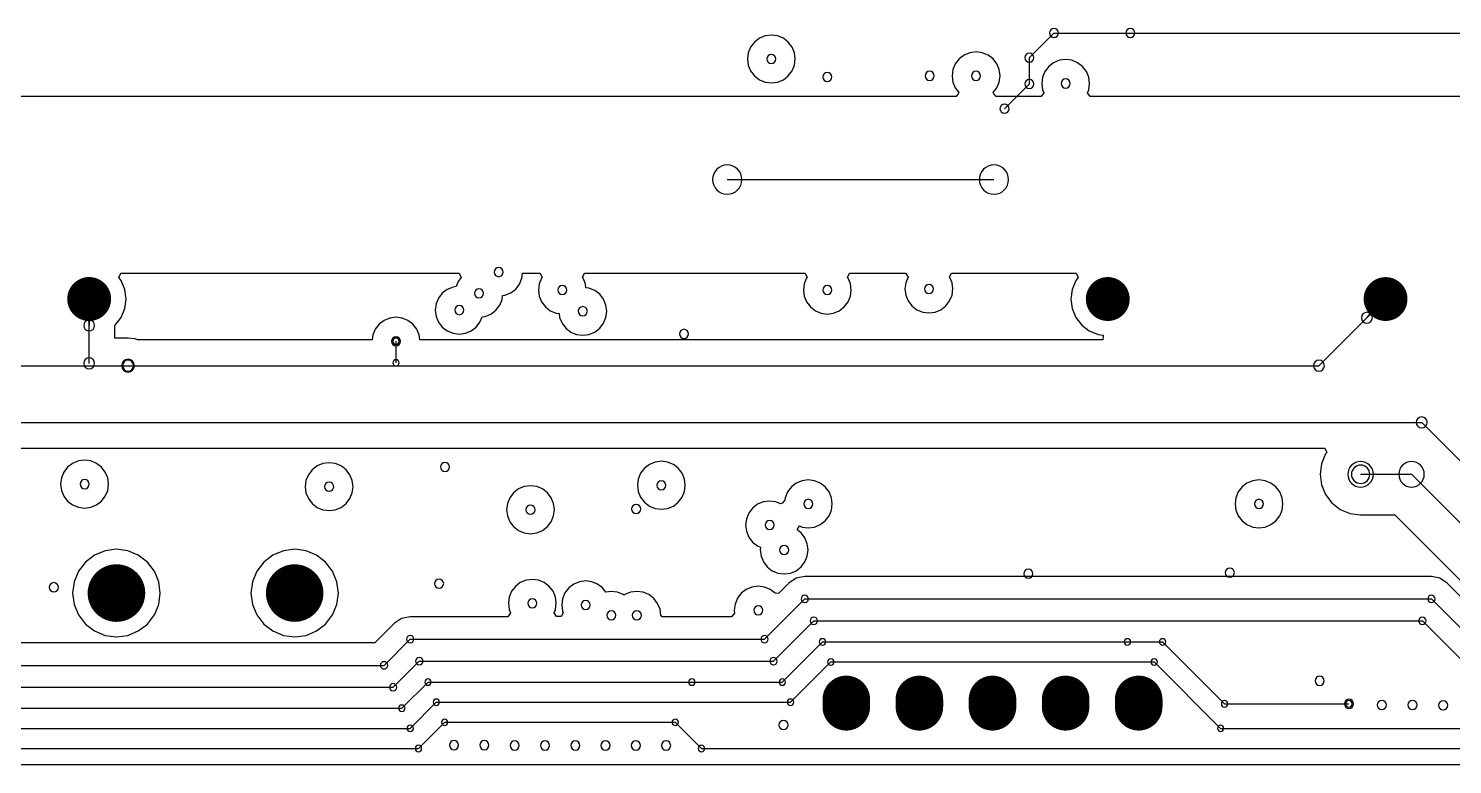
# Model space of a CAD drawing. Header units: inches. Extents: x 32166 to 34772, y 2386 to 4229.
# Drawn here: x 33633.1 to 33801.4, y 3322.5 to 3409.5 of the extents above; entities that cross this region are included whole.
import ezdxf

# ---------------------------------------------------------------- set-up
doc = ezdxf.new("R2010")
doc.units = ezdxf.units.IN
doc.header["$LTSCALE"] = 0.64311
doc.header["$MEASUREMENT"] = 0
for name, color, linetype in [('KEEPOUTLAYER', 6, 'CONTINUOUS'), ('MIDLAYER2', 76, 'CONTINUOUS'), ('MULTILAYER', 9, 'CONTINUOUS')]:
    doc.layers.add(name, color=color, linetype=linetype)

msp = doc.modelspace()

# ---------------------------------------------------------------- linework, layer by layer
at = {"layer": 'KEEPOUTLAYER'}
for p, q in [((33715.7, 3391.61), (33747.23, 3391.61)), ((32893.17, 3322.49), (34340.37, 3322.49))]:
    msp.add_line(p, q, dxfattribs=at)
for centre, start, end in [((33715.7, 3391.61), 0, 180), ((33747.23, 3391.61), 0, 180), ((33715.7, 3391.61), 180, 0), ((33747.23, 3391.61), 180, 0)]:
    msp.add_arc(centre, 1.73, start, end, dxfattribs=at)
at = {"layer": 'MIDLAYER2'}
for p, q in [((33719.5, 3408.32), (33718.92, 3407.87)), ((33720.19, 3408.6), (33719.5, 3408.32)), ((33720.92, 3408.7), (33720.19, 3408.6)), ((33721.65, 3408.6), (33720.92, 3408.7)), ((33722.34, 3408.32), (33721.65, 3408.6)), ((33722.92, 3407.87), (33722.34, 3408.32)), ((33751.41, 3406.03), (33754.32, 3408.93)), ((33754.32, 3408.93), (33763.34, 3408.93)), ((33763.34, 3408.93), (33813.34, 3408.93)), ((33718.18, 3406.6), (33718.09, 3405.87)), ((33718.47, 3407.28), (33718.18, 3406.6)), ((33718.92, 3407.87), (33718.47, 3407.28)), ((33723.37, 3407.28), (33722.92, 3407.87)), ((33723.66, 3406.6), (33723.37, 3407.28)), ((33723.75, 3405.87), (33723.66, 3406.6)), ((33744.38, 3406.61), (33743.7, 3406.33)), ((33745.11, 3406.71), (33744.38, 3406.61)), ((33745.85, 3406.61), (33745.11, 3406.71)), ((33746.53, 3406.33), (33745.85, 3406.61)), ((33718.09, 3405.87), (33718.18, 3405.13)), ((33718.18, 3405.13), (33718.47, 3404.45)), ((33723.37, 3404.45), (33723.66, 3405.13)), ((33723.66, 3405.13), (33723.75, 3405.87)), ((33742.66, 3405.29), (33742.38, 3404.61)), ((33743.11, 3405.88), (33742.66, 3405.29)), ((33743.7, 3406.33), (33743.11, 3405.88)), ((33747.12, 3405.88), (33746.53, 3406.33)), ((33747.57, 3405.29), (33747.12, 3405.88)), ((33747.85, 3404.61), (33747.57, 3405.29)), ((33751.41, 3402.92), (33751.41, 3406.03)), ((33753.7, 3404.97), (33753.25, 3404.39)), ((33754.28, 3405.42), (33753.7, 3404.97)), ((33754.97, 3405.71), (33754.28, 3405.42)), ((33755.7, 3405.8), (33754.97, 3405.71)), ((33756.43, 3405.71), (33755.7, 3405.8)), ((33757.11, 3405.42), (33756.43, 3405.71)), ((33757.7, 3404.97), (33757.11, 3405.42)), ((33758.15, 3404.39), (33757.7, 3404.97)), ((33718.47, 3404.45), (33718.92, 3403.86)), ((33718.92, 3403.86), (33719.5, 3403.41)), ((33719.5, 3403.41), (33720.19, 3403.13)), ((33721.65, 3403.13), (33722.34, 3403.41)), ((33722.34, 3403.41), (33722.92, 3403.86)), ((33722.92, 3403.86), (33723.37, 3404.45)), ((33742.38, 3404.61), (33742.28, 3403.88)), ((33742.28, 3403.88), (33742.38, 3403.14)), ((33747.95, 3403.88), (33747.85, 3404.61)), ((33747.85, 3403.14), (33747.95, 3403.88)), ((33752.96, 3403.7), (33752.87, 3402.97)), ((33753.25, 3404.39), (33752.96, 3403.7)), ((33758.43, 3403.7), (33758.15, 3404.39)), ((33758.53, 3402.97), (33758.43, 3403.7)), ((33720.19, 3403.13), (33720.92, 3403.03)), ((33720.92, 3403.03), (33721.65, 3403.13)), ((33742.38, 3403.14), (33742.66, 3402.46)), ((33742.66, 3402.46), (33743.09, 3401.91)), ((33743, 3401.73), (33742.76, 3401.42)), ((33743.09, 3401.91), (33743, 3401.73)), ((33747.14, 3401.91), (33747.57, 3402.46)), ((33747.23, 3401.73), (33747.14, 3401.91)), ((33747.47, 3401.42), (33747.23, 3401.73)), ((33747.57, 3402.46), (33747.85, 3403.14)), ((33748.48, 3399.99), (33751.41, 3402.92)), ((33753.11, 3401.87), (33752.81, 3401.42)), ((33752.87, 3402.97), (33752.96, 3402.24)), ((33752.96, 3402.24), (33753.11, 3401.87)), ((33758.28, 3401.87), (33758.43, 3402.24)), ((33758.59, 3401.42), (33758.28, 3401.87)), ((33758.43, 3402.24), (33758.53, 3402.97)), ((33742.76, 3401.42), (33603.27, 3401.42)), ((33752.81, 3401.42), (33747.47, 3401.42)), ((33804.77, 3401.42), (33758.59, 3401.42)), ((33643.78, 3380.06), (33644.02, 3380.55)), ((33644.06, 3379.68), (33643.78, 3380.06)), ((33644.02, 3380.55), (33684.02, 3380.55)), ((33644.5, 3378.63), (33644.06, 3379.68)), ((33683.91, 3379.59), (33683.65, 3378.97)), ((33684.27, 3380.06), (33683.91, 3379.59)), ((33684.02, 3380.55), (33684.27, 3380.06)), ((33691.15, 3379.26), (33691.43, 3379.95)), ((33691.43, 3379.95), (33691.51, 3380.55)), ((33691.51, 3380.55), (33693.58, 3380.55)), ((33693.76, 3379.98), (33693.48, 3379.3)), ((33693.58, 3380.55), (33693.82, 3380.06)), ((33693.82, 3380.06), (33693.76, 3379.98)), ((33698.6, 3380.06), (33698.85, 3380.55)), ((33698.66, 3379.98), (33698.6, 3380.06)), ((33698.95, 3379.3), (33698.66, 3379.98)), ((33698.85, 3380.55), (33724.9, 3380.55)), ((33725.08, 3379.98), (33724.8, 3379.3)), ((33724.9, 3380.55), (33725.14, 3380.06)), ((33725.14, 3380.06), (33725.08, 3379.98)), ((33729.93, 3380.06), (33730.17, 3380.55)), ((33729.99, 3379.98), (33729.93, 3380.06)), ((33730.27, 3379.3), (33729.99, 3379.98)), ((33730.17, 3380.55), (33736.78, 3380.55)), ((33736.78, 3380.55), (33737.08, 3380.09)), ((33737.08, 3380.09), (33736.81, 3379.43)), ((33741.99, 3380.11), (33742.21, 3380.55)), ((33742.28, 3379.43), (33741.99, 3380.11)), ((33742.21, 3380.55), (33756.95, 3380.55)), ((33756.91, 3379.68), (33756.47, 3378.63)), ((33757.2, 3380.06), (33756.91, 3379.68)), ((33756.95, 3380.55), (33757.2, 3380.06)), ((33644.65, 3377.5), (33644.5, 3378.63)), ((33682.03, 3378.19), (33681.58, 3377.6)), ((33682.61, 3378.64), (33682.03, 3378.19)), ((33683.3, 3378.92), (33682.61, 3378.64)), ((33683.65, 3378.97), (33683.3, 3378.92)), ((33689.1, 3377.44), (33689.16, 3377.91)), ((33689.16, 3377.91), (33689.43, 3377.94)), ((33689.43, 3377.94), (33690.11, 3378.23)), ((33690.11, 3378.23), (33690.7, 3378.68)), ((33690.7, 3378.68), (33691.15, 3379.26)), ((33693.48, 3379.3), (33693.38, 3378.56)), ((33693.38, 3378.56), (33693.48, 3377.83)), ((33699.01, 3378.84), (33698.95, 3379.3)), ((33699.36, 3378.79), (33699.01, 3378.84)), ((33700.05, 3378.51), (33699.36, 3378.79)), ((33700.63, 3378.06), (33700.05, 3378.51)), ((33701.08, 3377.47), (33700.63, 3378.06)), ((33724.8, 3379.3), (33724.7, 3378.56)), ((33724.7, 3378.56), (33724.8, 3377.83)), ((33730.36, 3378.56), (33730.27, 3379.3)), ((33730.27, 3377.83), (33730.36, 3378.56)), ((33736.81, 3379.43), (33736.71, 3378.69)), ((33736.71, 3378.69), (33736.81, 3377.96)), ((33736.81, 3377.96), (33737.09, 3377.28)), ((33741.99, 3377.28), (33742.28, 3377.96)), ((33742.37, 3378.69), (33742.28, 3379.43)), ((33742.28, 3377.96), (33742.37, 3378.69)), ((33756.47, 3378.63), (33756.32, 3377.5)), ((33640.29, 3369.9), (33640.29, 3377.5)), ((33644.06, 3375.32), (33644.5, 3376.38)), ((33644.5, 3376.38), (33644.65, 3377.5)), ((33681.29, 3376.92), (33681.2, 3376.19)), ((33681.58, 3377.6), (33681.29, 3376.92)), ((33688.36, 3376.17), (33688.81, 3376.76)), ((33688.81, 3376.76), (33689.1, 3377.44)), ((33693.48, 3377.83), (33693.76, 3377.15)), ((33693.76, 3377.15), (33694.21, 3376.56)), ((33694.21, 3376.56), (33694.79, 3376.11)), ((33701.37, 3376.79), (33701.08, 3377.47)), ((33701.46, 3376.06), (33701.37, 3376.79)), ((33724.8, 3377.83), (33725.08, 3377.15)), ((33725.08, 3377.15), (33725.53, 3376.56)), ((33725.53, 3376.56), (33726.12, 3376.11)), ((33728.95, 3376.11), (33729.54, 3376.56)), ((33729.54, 3376.56), (33729.99, 3377.15)), ((33729.99, 3377.15), (33730.27, 3377.83)), ((33737.09, 3377.28), (33737.54, 3376.69)), ((33737.54, 3376.69), (33738.13, 3376.24)), ((33738.13, 3376.24), (33738.81, 3375.96)), ((33740.27, 3375.96), (33740.96, 3376.24)), ((33740.96, 3376.24), (33741.54, 3376.69)), ((33741.54, 3376.69), (33741.99, 3377.28)), ((33756.32, 3377.5), (33756.47, 3376.38)), ((33756.47, 3376.38), (33756.91, 3375.32)), ((33785.63, 3369.62), (33793.51, 3377.5)), ((33643.37, 3374.42), (33644.06, 3375.32)), ((33675.14, 3374.97), (33674.55, 3374.52)), ((33675.82, 3375.25), (33675.14, 3374.97)), ((33676.56, 3375.35), (33675.82, 3375.25)), ((33677.29, 3375.25), (33676.56, 3375.35)), ((33677.97, 3374.97), (33677.29, 3375.25)), ((33678.56, 3374.52), (33677.97, 3374.97)), ((33681.2, 3376.19), (33681.29, 3375.45)), ((33681.29, 3375.45), (33681.58, 3374.77)), ((33681.58, 3374.77), (33682.03, 3374.18)), ((33686.03, 3374.18), (33686.48, 3374.77)), ((33686.48, 3374.77), (33686.74, 3375.39)), ((33686.74, 3375.39), (33687.09, 3375.44)), ((33687.09, 3375.44), (33687.78, 3375.72)), ((33687.78, 3375.72), (33688.36, 3376.17)), ((33694.79, 3376.11), (33695.48, 3375.83)), ((33695.48, 3375.83), (33695.83, 3375.78)), ((33695.83, 3375.78), (33695.89, 3375.32)), ((33695.89, 3375.32), (33696.18, 3374.64)), ((33696.18, 3374.64), (33696.63, 3374.05)), ((33700.63, 3374.05), (33701.08, 3374.64)), ((33701.08, 3374.64), (33701.37, 3375.32)), ((33701.37, 3375.32), (33701.46, 3376.06)), ((33726.12, 3376.11), (33726.8, 3375.83)), ((33726.8, 3375.83), (33727.53, 3375.73)), ((33727.53, 3375.73), (33728.27, 3375.83)), ((33728.27, 3375.83), (33728.95, 3376.11)), ((33738.81, 3375.96), (33739.54, 3375.86)), ((33739.54, 3375.86), (33740.27, 3375.96)), ((33756.91, 3375.32), (33757.6, 3374.42)), ((33643.34, 3372.89), (33643.34, 3374.37)), ((33643.34, 3374.37), (33643.37, 3374.37)), ((33644.89, 3372.89), (33643.34, 3372.89)), ((33643.38, 3374.41), (33643.37, 3374.42)), ((33643.37, 3374.37), (33643.38, 3374.4)), ((33643.37, 3374.37), (33643.37, 3374.37)), ((33643.37, 3374.37), (33643.37, 3374.37)), ((33643.38, 3374.4), (33643.38, 3374.41)), ((33643.38, 3374.41), (33643.38, 3374.41)), ((33643.38, 3374.41), (33643.38, 3374.41)), ((33643.38, 3374.41), (33643.38, 3374.41)), ((33645.74, 3372.78), (33644.89, 3372.89)), ((33673.82, 3373.25), (33673.74, 3372.67)), ((33674.1, 3373.93), (33673.82, 3373.25)), ((33674.55, 3374.52), (33674.1, 3373.93)), ((33679.01, 3373.93), (33678.56, 3374.52)), ((33679.29, 3373.25), (33679.01, 3373.93)), ((33679.37, 3372.67), (33679.29, 3373.25)), ((33682.03, 3374.18), (33682.61, 3373.73)), ((33682.61, 3373.73), (33683.3, 3373.45)), ((33683.3, 3373.45), (33684.03, 3373.35)), ((33684.03, 3373.35), (33684.76, 3373.45)), ((33684.76, 3373.45), (33685.44, 3373.73)), ((33685.44, 3373.73), (33686.03, 3374.18)), ((33696.63, 3374.05), (33697.21, 3373.6)), ((33697.21, 3373.6), (33697.9, 3373.32)), ((33697.9, 3373.32), (33698.63, 3373.22)), ((33698.63, 3373.22), (33699.36, 3373.32)), ((33699.36, 3373.32), (33700.05, 3373.6)), ((33700.05, 3373.6), (33700.63, 3374.05)), ((33757.6, 3374.42), (33758.5, 3373.73)), ((33758.5, 3373.73), (33759.55, 3373.29)), ((33759.55, 3373.29), (33760.13, 3373.22)), ((33760.13, 3373.22), (33760.1, 3372.67)), ((33645.99, 3372.67), (33645.74, 3372.78)), ((33673.74, 3372.67), (33645.99, 3372.67)), ((33676.56, 3369.97), (33676.56, 3372.51)), ((33760.1, 3372.67), (33679.37, 3372.67)), ((33468.42, 3369.62), (33644.89, 3369.62)), ((33644.89, 3369.62), (33785.63, 3369.62)), ((33468.03, 3362.92), (33797.78, 3362.92)), ((33797.78, 3362.92), (33812.81, 3347.89)), ((33469.29, 3359.87), (33786.32, 3359.87)), ((33786.32, 3359.87), (33786.56, 3359.38)), ((33638.33, 3358.08), (33637.75, 3357.63)), ((33639.02, 3358.36), (33638.33, 3358.08)), ((33639.75, 3358.46), (33639.02, 3358.36)), ((33640.48, 3358.36), (33639.75, 3358.46)), ((33641.17, 3358.08), (33640.48, 3358.36)), ((33641.75, 3357.63), (33641.17, 3358.08)), ((33667.23, 3357.77), (33666.65, 3357.32)), ((33667.92, 3358.06), (33667.23, 3357.77)), ((33668.65, 3358.15), (33667.92, 3358.06)), ((33669.38, 3358.06), (33668.65, 3358.15)), ((33670.07, 3357.77), (33669.38, 3358.06)), ((33670.65, 3357.32), (33670.07, 3357.77)), ((33706.5, 3357.95), (33705.92, 3357.5)), ((33707.19, 3358.23), (33706.5, 3357.95)), ((33707.92, 3358.33), (33707.19, 3358.23)), ((33708.65, 3358.23), (33707.92, 3358.33)), ((33709.34, 3357.95), (33708.65, 3358.23)), ((33709.92, 3357.5), (33709.34, 3357.95)), ((33785.93, 3358.03), (33785.77, 3356.79)), ((33786.41, 3359.19), (33785.93, 3358.03)), ((33786.56, 3359.38), (33786.41, 3359.19)), ((33637.01, 3356.36), (33636.92, 3355.62)), ((33637.3, 3357.04), (33637.01, 3356.36)), ((33637.75, 3357.63), (33637.3, 3357.04)), ((33642.2, 3357.04), (33641.75, 3357.63)), ((33642.49, 3356.36), (33642.2, 3357.04)), ((33642.58, 3355.62), (33642.49, 3356.36)), ((33665.91, 3356.05), (33665.82, 3355.32)), ((33666.2, 3356.74), (33665.91, 3356.05)), ((33666.65, 3357.32), (33666.2, 3356.74)), ((33671.1, 3356.74), (33670.65, 3357.32)), ((33671.39, 3356.05), (33671.1, 3356.74)), ((33671.48, 3355.32), (33671.39, 3356.05)), ((33705.18, 3356.23), (33705.09, 3355.49)), ((33705.47, 3356.91), (33705.18, 3356.23)), ((33705.92, 3357.5), (33705.47, 3356.91)), ((33710.37, 3356.91), (33709.92, 3357.5)), ((33710.65, 3356.23), (33710.37, 3356.91)), ((33710.75, 3355.49), (33710.65, 3356.23)), ((33724.55, 3356.03), (33723.87, 3355.74)), ((33725.28, 3356.12), (33724.55, 3356.03)), ((33726.02, 3356.03), (33725.28, 3356.12)), ((33726.7, 3355.74), (33726.02, 3356.03)), ((33777.82, 3356.03), (33777.13, 3355.74)), ((33778.55, 3356.12), (33777.82, 3356.03)), ((33779.28, 3356.03), (33778.55, 3356.12)), ((33779.97, 3355.74), (33779.28, 3356.03)), ((33785.77, 3356.79), (33785.93, 3355.55)), ((33790.56, 3356.79), (33796.58, 3356.79)), ((33796.58, 3356.79), (33810.66, 3342.71)), ((33636.92, 3355.62), (33637.01, 3354.89)), ((33637.01, 3354.89), (33637.3, 3354.21)), ((33642.2, 3354.21), (33642.49, 3354.89)), ((33642.49, 3354.89), (33642.58, 3355.62)), ((33665.82, 3355.32), (33665.91, 3354.59)), ((33665.91, 3354.59), (33666.2, 3353.91)), ((33671.1, 3353.91), (33671.39, 3354.59)), ((33671.39, 3354.59), (33671.48, 3355.32)), ((33690.45, 3354.6), (33690, 3354.02)), ((33691.04, 3355.05), (33690.45, 3354.6)), ((33691.72, 3355.34), (33691.04, 3355.05)), ((33692.45, 3355.43), (33691.72, 3355.34)), ((33693.19, 3355.34), (33692.45, 3355.43)), ((33693.87, 3355.05), (33693.19, 3355.34)), ((33694.46, 3354.6), (33693.87, 3355.05)), ((33694.91, 3354.02), (33694.46, 3354.6)), ((33705.09, 3355.49), (33705.18, 3354.76)), ((33705.18, 3354.76), (33705.47, 3354.08)), ((33710.37, 3354.08), (33710.65, 3354.76)), ((33710.65, 3354.76), (33710.75, 3355.49)), ((33722.83, 3354.71), (33722.55, 3354.02)), ((33723.28, 3355.29), (33722.83, 3354.71)), ((33723.87, 3355.74), (33723.28, 3355.29)), ((33727.29, 3355.29), (33726.7, 3355.74)), ((33727.74, 3354.71), (33727.29, 3355.29)), ((33728.02, 3354.02), (33727.74, 3354.71)), ((33776.1, 3354.71), (33775.81, 3354.02)), ((33776.55, 3355.29), (33776.1, 3354.71)), ((33777.13, 3355.74), (33776.55, 3355.29)), ((33780.55, 3355.29), (33779.97, 3355.74)), ((33781, 3354.71), (33780.55, 3355.29)), ((33781.29, 3354.02), (33781, 3354.71)), ((33785.93, 3355.55), (33786.41, 3354.39)), ((33786.41, 3354.39), (33787.17, 3353.4)), ((33637.3, 3354.21), (33637.75, 3353.62)), ((33637.75, 3353.62), (33638.33, 3353.17)), ((33638.33, 3353.17), (33639.02, 3352.89)), ((33639.02, 3352.89), (33639.75, 3352.79)), ((33639.75, 3352.79), (33640.48, 3352.89)), ((33640.48, 3352.89), (33641.17, 3353.17)), ((33641.17, 3353.17), (33641.75, 3353.62)), ((33641.75, 3353.62), (33642.2, 3354.21)), ((33666.2, 3353.91), (33666.65, 3353.32)), ((33666.65, 3353.32), (33667.23, 3352.87)), ((33667.23, 3352.87), (33667.92, 3352.59)), ((33669.38, 3352.59), (33670.07, 3352.87)), ((33670.07, 3352.87), (33670.65, 3353.32)), ((33670.65, 3353.32), (33671.1, 3353.91)), ((33689.72, 3353.33), (33689.62, 3352.6)), ((33690, 3354.02), (33689.72, 3353.33)), ((33695.19, 3353.33), (33694.91, 3354.02)), ((33695.28, 3352.6), (33695.19, 3353.33)), ((33705.47, 3354.08), (33705.92, 3353.49)), ((33705.92, 3353.49), (33706.5, 3353.04)), ((33706.5, 3353.04), (33707.19, 3352.76)), ((33707.19, 3352.76), (33707.92, 3352.66)), ((33707.92, 3352.66), (33708.65, 3352.76)), ((33708.65, 3352.76), (33709.34, 3353.04)), ((33709.34, 3353.04), (33709.92, 3353.49)), ((33709.92, 3353.49), (33710.37, 3354.08)), ((33718.7, 3352.79), (33718.25, 3352.2)), ((33719.29, 3353.24), (33718.7, 3352.79)), ((33719.97, 3353.52), (33719.29, 3353.24)), ((33720.71, 3353.62), (33719.97, 3353.52)), ((33721.44, 3353.52), (33720.71, 3353.62)), ((33722.01, 3353.28), (33721.44, 3353.52)), ((33722.27, 3353.43), (33722.01, 3353.28)), ((33722.51, 3353.75), (33722.27, 3353.43)), ((33722.55, 3354.02), (33722.51, 3353.75)), ((33728.12, 3353.29), (33728.02, 3354.02)), ((33728.02, 3352.56), (33728.12, 3353.29)), ((33775.81, 3354.02), (33775.72, 3353.29)), ((33775.72, 3353.29), (33775.81, 3352.56)), ((33781.38, 3353.29), (33781.29, 3354.02)), ((33781.29, 3352.56), (33781.38, 3353.29)), ((33787.17, 3353.4), (33788.16, 3352.64)), ((33667.92, 3352.59), (33668.65, 3352.49)), ((33668.65, 3352.49), (33669.38, 3352.59)), ((33689.62, 3352.6), (33689.72, 3351.87)), ((33689.72, 3351.87), (33690, 3351.18)), ((33690, 3351.18), (33690.45, 3350.6)), ((33694.46, 3350.6), (33694.91, 3351.18)), ((33694.91, 3351.18), (33695.19, 3351.87)), ((33695.19, 3351.87), (33695.28, 3352.6)), ((33717.97, 3351.52), (33717.87, 3350.79)), ((33718.25, 3352.2), (33717.97, 3351.52)), ((33726.7, 3350.84), (33727.29, 3351.29)), ((33727.29, 3351.29), (33727.74, 3351.87)), ((33727.74, 3351.87), (33728.02, 3352.56)), ((33775.81, 3352.56), (33776.1, 3351.87)), ((33776.1, 3351.87), (33776.55, 3351.29)), ((33776.55, 3351.29), (33777.13, 3350.84)), ((33779.97, 3350.84), (33780.55, 3351.29)), ((33780.55, 3351.29), (33781, 3351.87)), ((33781, 3351.87), (33781.29, 3352.56)), ((33788.16, 3352.64), (33789.32, 3352.16)), ((33789.32, 3352.16), (33790.56, 3352)), ((33790.56, 3352), (33794.59, 3352)), ((33794.59, 3352), (33807.27, 3339.32)), ((33690.45, 3350.6), (33691.04, 3350.15)), ((33691.04, 3350.15), (33691.72, 3349.86)), ((33691.72, 3349.86), (33692.45, 3349.77)), ((33692.45, 3349.77), (33693.19, 3349.86)), ((33693.19, 3349.86), (33693.87, 3350.15)), ((33693.87, 3350.15), (33694.46, 3350.6)), ((33717.87, 3350.79), (33717.97, 3350.05)), ((33717.97, 3350.05), (33718.25, 3349.37)), ((33718.25, 3349.37), (33718.7, 3348.78)), ((33723.97, 3350.21), (33724.25, 3350.68)), ((33724.44, 3349.85), (33723.97, 3350.21)), ((33724.25, 3350.68), (33724.55, 3350.55)), ((33724.89, 3349.26), (33724.44, 3349.85)), ((33724.55, 3350.55), (33725.28, 3350.46)), ((33725.28, 3350.46), (33726.02, 3350.55)), ((33726.02, 3350.55), (33726.7, 3350.84)), ((33777.13, 3350.84), (33777.82, 3350.55)), ((33777.82, 3350.55), (33778.55, 3350.46)), ((33778.55, 3350.46), (33779.28, 3350.55)), ((33779.28, 3350.55), (33779.97, 3350.84)), ((33642.18, 3347.75), (33640.93, 3347.23)), ((33643.51, 3347.92), (33642.18, 3347.75)), ((33644.85, 3347.75), (33643.51, 3347.92)), ((33646.1, 3347.23), (33644.85, 3347.75)), ((33663.24, 3347.75), (33662, 3347.23)), ((33664.58, 3347.92), (33663.24, 3347.75)), ((33665.92, 3347.75), (33664.58, 3347.92)), ((33667.17, 3347.23), (33665.92, 3347.75)), ((33718.7, 3348.78), (33719.29, 3348.33)), ((33719.29, 3348.33), (33719.65, 3348.19)), ((33719.65, 3348.19), (33719.6, 3347.85)), ((33719.6, 3347.85), (33719.7, 3347.11)), ((33725.17, 3348.58), (33724.89, 3349.26)), ((33725.27, 3347.85), (33725.17, 3348.58)), ((33725.17, 3347.11), (33725.27, 3347.85)), ((33639.86, 3346.41), (33639.03, 3345.34)), ((33640.93, 3347.23), (33639.86, 3346.41)), ((33647.17, 3346.41), (33646.1, 3347.23)), ((33648, 3345.34), (33647.17, 3346.41)), ((33660.92, 3346.41), (33660.1, 3345.34)), ((33662, 3347.23), (33660.92, 3346.41)), ((33668.24, 3346.41), (33667.17, 3347.23)), ((33669.06, 3345.34), (33668.24, 3346.41)), ((33719.7, 3347.11), (33719.98, 3346.43)), ((33719.98, 3346.43), (33720.43, 3345.84)), ((33724.44, 3345.84), (33724.89, 3346.43)), ((33724.89, 3346.43), (33725.17, 3347.11)), ((33639.03, 3345.34), (33638.52, 3344.09)), ((33648.51, 3344.09), (33648, 3345.34)), ((33660.1, 3345.34), (33659.59, 3344.09)), ((33669.58, 3344.09), (33669.06, 3345.34)), ((33691.94, 3344.28), (33691.25, 3343.99)), ((33692.67, 3344.37), (33691.94, 3344.28)), ((33693.4, 3344.28), (33692.67, 3344.37)), ((33694.08, 3343.99), (33693.4, 3344.28)), ((33720.43, 3345.84), (33721.02, 3345.39)), ((33721.02, 3345.39), (33721.7, 3345.11)), ((33721.7, 3345.11), (33722.43, 3345.02)), ((33722.43, 3345.02), (33723.17, 3345.11)), ((33723.85, 3344.5), (33722.99, 3343.93)), ((33723.17, 3345.11), (33723.85, 3345.39)), ((33723.85, 3345.39), (33724.44, 3345.84)), ((33724.86, 3344.7), (33723.85, 3344.5)), ((33798.93, 3344.7), (33724.86, 3344.7)), ((33799.94, 3344.5), (33798.93, 3344.7)), ((33800.8, 3343.93), (33799.94, 3344.5)), ((33638.52, 3344.09), (33638.34, 3342.75)), ((33638.34, 3342.75), (33638.52, 3341.41)), ((33648.69, 3342.75), (33648.51, 3344.09)), ((33648.51, 3341.41), (33648.69, 3342.75)), ((33659.59, 3344.09), (33659.41, 3342.75)), ((33659.41, 3342.75), (33659.59, 3341.41)), ((33669.76, 3342.75), (33669.58, 3344.09)), ((33669.58, 3341.41), (33669.76, 3342.75)), ((33690.22, 3342.96), (33689.93, 3342.27)), ((33690.67, 3343.54), (33690.22, 3342.96)), ((33691.25, 3343.99), (33690.67, 3343.54)), ((33694.67, 3343.54), (33694.08, 3343.99)), ((33695.12, 3342.96), (33694.67, 3343.54)), ((33695.4, 3342.27), (33695.12, 3342.96)), ((33696.52, 3342.77), (33696.24, 3342.08)), ((33696.97, 3343.35), (33696.52, 3342.77)), ((33697.56, 3343.8), (33696.97, 3343.35)), ((33698.24, 3344.09), (33697.56, 3343.8)), ((33698.98, 3344.18), (33698.24, 3344.09)), ((33699.71, 3344.09), (33698.98, 3344.18)), ((33700.39, 3343.8), (33699.71, 3344.09)), ((33700.98, 3343.35), (33700.39, 3343.8)), ((33701.35, 3342.86), (33700.98, 3343.35)), ((33702, 3342.95), (33701.35, 3342.86)), ((33702.73, 3342.85), (33702, 3342.95)), ((33703.42, 3342.57), (33702.73, 3342.85)), ((33703.51, 3342.49), (33703.42, 3342.57)), ((33703.61, 3342.57), (33703.51, 3342.49)), ((33704.29, 3342.85), (33703.61, 3342.57)), ((33705.02, 3342.95), (33704.29, 3342.85)), ((33705.76, 3342.85), (33705.02, 3342.95)), ((33706.44, 3342.57), (33705.76, 3342.85)), ((33707.03, 3342.12), (33706.44, 3342.57)), ((33717.36, 3342.72), (33716.91, 3342.14)), ((33717.95, 3343.17), (33717.36, 3342.72)), ((33718.63, 3343.46), (33717.95, 3343.17)), ((33719.37, 3343.55), (33718.63, 3343.46)), ((33720.1, 3343.46), (33719.37, 3343.55)), ((33720.78, 3343.17), (33720.1, 3343.46)), ((33721.37, 3342.72), (33720.78, 3343.17)), ((33721.76, 3342.7), (33721.37, 3342.72)), ((33722.99, 3343.93), (33721.76, 3342.7)), ((33810.25, 3334.48), (33800.8, 3343.93)), ((33638.52, 3341.41), (33639.03, 3340.16)), ((33648, 3340.16), (33648.51, 3341.41)), ((33659.59, 3341.41), (33660.1, 3340.16)), ((33669.06, 3340.16), (33669.58, 3341.41)), ((33689.93, 3342.27), (33689.84, 3341.54)), ((33689.84, 3341.54), (33689.93, 3340.81)), ((33695.5, 3341.54), (33695.4, 3342.27)), ((33695.4, 3340.81), (33695.5, 3341.54)), ((33696.24, 3342.08), (33696.14, 3341.35)), ((33696.14, 3341.35), (33696.24, 3340.62)), ((33707.48, 3341.53), (33707.03, 3342.12)), ((33707.76, 3340.85), (33707.48, 3341.53)), ((33716.63, 3341.45), (33716.53, 3340.72)), ((33716.91, 3342.14), (33716.63, 3341.45)), ((33720.11, 3337.31), (33724.86, 3342.06)), ((33724.86, 3342.06), (33798.93, 3342.06)), ((33798.93, 3342.06), (33809.16, 3331.84)), ((33639.03, 3340.16), (33639.86, 3339.09)), ((33647.17, 3339.09), (33648, 3340.16)), ((33660.1, 3340.16), (33660.92, 3339.09)), ((33668.24, 3339.09), (33669.06, 3340.16)), ((33677.22, 3339.75), (33676.37, 3339.18)), ((33678.24, 3339.95), (33677.22, 3339.75)), ((33689.79, 3339.95), (33678.24, 3339.95)), ((33690.1, 3340.41), (33689.79, 3339.95)), ((33689.93, 3340.81), (33690.1, 3340.41)), ((33695.24, 3340.41), (33695.4, 3340.81)), ((33695.51, 3340), (33695.24, 3340.41)), ((33696.06, 3340), (33695.51, 3340)), ((33696.33, 3340.41), (33696.06, 3340)), ((33696.24, 3340.62), (33696.33, 3340.41)), ((33707.86, 3340.12), (33707.76, 3340.85)), ((33708, 3339.95), (33707.86, 3340.12)), ((33716.22, 3339.95), (33708, 3339.95)), ((33716.58, 3340.36), (33716.22, 3339.95)), ((33716.53, 3340.72), (33716.58, 3340.36)), ((33721.18, 3334.71), (33725.93, 3339.47)), ((33725.93, 3339.47), (33797.86, 3339.47)), ((33797.86, 3339.47), (33808.08, 3329.24)), ((33639.86, 3339.09), (33640.93, 3338.27)), ((33640.93, 3338.27), (33642.18, 3337.75)), ((33642.18, 3337.75), (33643.51, 3337.58)), ((33643.51, 3337.58), (33644.85, 3337.75)), ((33644.85, 3337.75), (33646.1, 3338.27)), ((33646.1, 3338.27), (33647.17, 3339.09)), ((33660.92, 3339.09), (33662, 3338.27)), ((33662, 3338.27), (33663.24, 3337.75)), ((33663.24, 3337.75), (33664.58, 3337.58)), ((33664.58, 3337.58), (33665.92, 3337.75)), ((33665.92, 3337.75), (33667.17, 3338.27)), ((33667.17, 3338.27), (33668.24, 3339.09)), ((33676.37, 3339.18), (33674.05, 3336.85)), ((33674.05, 3336.85), (33623.81, 3336.85)), ((33675.14, 3334.21), (33678.24, 3337.31)), ((33678.24, 3337.31), (33720.11, 3337.31)), ((33722.21, 3332.23), (33726.96, 3336.98)), ((33726.96, 3336.98), (33763, 3336.98)), ((33763, 3336.98), (33767.16, 3336.98)), ((33767.16, 3336.98), (33774.48, 3329.66)), ((33622.72, 3334.21), (33675.14, 3334.21)), ((33676.21, 3331.62), (33679.31, 3334.71)), ((33679.31, 3334.71), (33721.18, 3334.71)), ((33723.19, 3329.85), (33727.94, 3334.61)), ((33727.94, 3334.61), (33766.17, 3334.61)), ((33766.17, 3334.61), (33774.02, 3326.76)), ((33621.65, 3331.62), (33676.21, 3331.62)), ((33677.24, 3329.14), (33680.34, 3332.23)), ((33680.34, 3332.23), (33711.52, 3332.23)), ((33711.52, 3332.23), (33722.21, 3332.23)), ((33620.62, 3329.14), (33677.24, 3329.14)), ((33678.23, 3326.76), (33681.32, 3329.85)), ((33681.32, 3329.85), (33723.19, 3329.85)), ((33774.48, 3329.66), (33789.18, 3329.66)), ((33679.21, 3324.38), (33682.31, 3327.48)), ((33682.31, 3327.48), (33709.56, 3327.48)), ((33709.56, 3327.48), (33712.65, 3324.38)), ((33619.63, 3326.76), (33678.23, 3326.76)), ((33774.02, 3326.76), (33985.52, 3326.76)), ((33618.65, 3324.38), (33679.21, 3324.38)), ((33712.65, 3324.38), (34283.21, 3324.38))]:
    msp.add_line(p, q, dxfattribs=at)
for points, const_width in [([(33641.59, 3377.5, 1), (33638.99, 3377.5, 1)], 2.59), ([(33761.98, 3377.5, 1), (33759.38, 3377.5, 1)], 2.59), ([(33794.81, 3377.5, 1), (33792.22, 3377.5, 1)], 2.59), ([(33645.22, 3342.75, 1), (33641.81, 3342.75, 1)], 3.4), ([(33666.28, 3342.75, 1), (33662.88, 3342.75, 1)], 3.4), ([(33731.18, 3330.18, 1), (33728.37, 3330.18, 1)], 2.81), ([(33739.82, 3330.18, 1), (33737.01, 3330.18, 1)], 2.81), ([(33748.46, 3330.18, 1), (33745.65, 3330.18, 1)], 2.81), ([(33757.1, 3330.18, 1), (33754.29, 3330.18, 1)], 2.81), ([(33765.74, 3330.18, 1), (33762.93, 3330.18, 1)], 2.81), ([(33731.18, 3329.31, 1), (33728.37, 3329.31, 1)], 2.81), ([(33739.82, 3329.31, 1), (33737.01, 3329.31, 1)], 2.81), ([(33748.46, 3329.31, 1), (33745.65, 3329.31, 1)], 2.81), ([(33757.1, 3329.31, 1), (33754.29, 3329.31, 1)], 2.81), ([(33765.74, 3329.31, 1), (33762.93, 3329.31, 1)], 2.81)]:
    msp.add_lwpolyline(points, format="xyb", close=True, dxfattribs=dict(at, const_width=const_width))
at = {"layer": 'MIDLAYER2', "const_width": 5.62}
for points in [[(33729.78, 3329.31), (33729.78, 3330.18)], [(33738.42, 3330.18), (33738.42, 3329.31)], [(33747.06, 3330.18), (33747.06, 3329.31)], [(33755.7, 3330.18), (33755.7, 3329.31)], [(33764.34, 3330.18), (33764.34, 3329.31)]]:
    msp.add_lwpolyline(points, dxfattribs=at)
at = {"layer": 'MIDLAYER2'}
for centre, radius, start, end in [((33754.32, 3408.93), 0.54, 0, 180), ((33754.32, 3408.93), 0.54, 0, 180), ((33754.32, 3408.93), 0.54, 180, 0), ((33754.32, 3408.93), 0.54, 180, 0), ((33763.34, 3408.93), 0.54, 0, 180), ((33763.34, 3408.93), 0.54, 0, 180), ((33763.34, 3408.93), 0.54, 180, 0), ((33763.34, 3408.93), 0.54, 180, 0), ((33751.41, 3406.03), 0.54, 0, 180), ((33751.41, 3406.03), 0.54, 0, 180), ((33720.92, 3405.87), 0.54, 0, 180), ((33720.92, 3405.87), 0.54, 180, 0), ((33751.41, 3406.03), 0.54, 180, 0), ((33751.41, 3406.03), 0.54, 180, 0), ((33727.53, 3403.75), 0.54, 0, 180), ((33727.53, 3403.75), 0.54, 180, 0), ((33739.63, 3403.88), 0.54, 0, 180), ((33739.63, 3403.88), 0.54, 180, 0), ((33745.11, 3403.88), 0.54, 0, 180), ((33745.11, 3403.88), 0.54, 180, 0), ((33751.41, 3402.92), 0.54, 0, 180), ((33751.41, 3402.92), 0.54, 0, 180), ((33755.7, 3402.97), 0.54, 0, 180), ((33751.41, 3402.92), 0.54, 180, 0), ((33751.41, 3402.92), 0.54, 180, 0), ((33755.7, 3402.97), 0.54, 180, 0), ((33748.48, 3399.99), 0.54, 0, 180), ((33748.48, 3399.99), 0.54, 180, 0), ((33688.7, 3380.68), 0.54, 0, 180), ((33688.7, 3380.68), 0.54, 180, 0), ((33640.29, 3377.5), 0.648, 0, 180), ((33686.36, 3378.17), 0.54, 0, 180), ((33686.36, 3378.17), 0.54, 180, 0), ((33696.21, 3378.56), 0.54, 0, 180), ((33696.21, 3378.56), 0.54, 180, 0), ((33727.53, 3378.56), 0.54, 0, 180), ((33727.53, 3378.56), 0.54, 180, 0), ((33739.54, 3378.69), 0.54, 0, 180), ((33739.54, 3378.69), 0.54, 180, 0), ((33792.22, 3377.5), 0.648, 0, 180), ((33792.22, 3377.5), 0.648, 0, 180), ((33793.51, 3377.5), 0.648, 0, 180), ((33639.37, 3376.59), 0.648, 0, 180), ((33639.37, 3376.59), 0.648, 0, 180), ((33639.37, 3376.59), 0.648, 180, 0), ((33639.37, 3376.59), 0.648, 180, 0), ((33637.16, 3374.37), 3.13, 359.9998, 44.9998), ((33637.16, 3374.37), 3.13, 359.9998, 44.9998), ((33640.29, 3377.5), 0.648, 180, 0), ((33643.42, 3374.37), 3.13, 135.0002, 180.0002), ((33643.42, 3374.37), 3.13, 135.0002, 180.0002), ((33641.21, 3376.59), 0.648, 0, 180), ((33641.21, 3376.59), 0.648, 0, 180), ((33641.21, 3376.59), 0.648, 180, 0), ((33641.21, 3376.59), 0.648, 180, 0), ((33684.03, 3376.19), 0.54, 0, 180), ((33698.63, 3376.06), 0.54, 0, 180), ((33789.09, 3377.5), 3.13, 315.0002, 0.0002), ((33789.09, 3377.5), 3.13, 315.0002, 0.0002), ((33792.22, 3377.5), 0.648, 180, 0), ((33792.22, 3377.5), 0.648, 180, 0), ((33793.51, 3377.5), 0.648, 180, 0), ((33793.51, 3376.21), 0.648, 0, 180), ((33793.51, 3376.21), 0.648, 0, 180), ((33640.29, 3374.37), 0.648, 0, 180), ((33640.29, 3374.37), 0.648, 0, 180), ((33640.29, 3374.37), 0.648, 0, 180), ((33640.29, 3374.37), 0.648, 0, 180), ((33684.03, 3376.19), 0.54, 180, 0), ((33698.63, 3376.06), 0.54, 180, 0), ((33791.3, 3375.29), 0.648, 0, 180), ((33791.3, 3375.29), 0.648, 0, 180), ((33791.3, 3375.29), 0.648, 0, 180), ((33791.3, 3375.29), 0.648, 0, 180), ((33791.3, 3375.29), 0.648, 180, 0), ((33791.3, 3375.29), 0.648, 180, 0), ((33791.3, 3375.29), 0.648, 180, 0), ((33791.3, 3375.29), 0.648, 180, 0), ((33793.51, 3373.08), 3.13, 89.9998, 134.9998), ((33793.51, 3373.08), 3.13, 89.9998, 134.9998), ((33793.51, 3376.21), 0.648, 180, 0), ((33793.51, 3376.21), 0.648, 180, 0), ((33640.29, 3374.37), 0.648, 180, 0), ((33640.29, 3374.37), 0.648, 180, 0), ((33640.29, 3374.37), 0.648, 180, 0), ((33640.29, 3374.37), 0.648, 180, 0), ((33676.56, 3372.51), 0.54, 0, 180), ((33676.56, 3372.51), 0.378, 0, 180), ((33710.6, 3373.38), 0.54, 0, 180), ((33710.6, 3373.38), 0.54, 180, 0), ((33676.56, 3372.51), 0.54, 180, 0), ((33676.56, 3372.51), 0.378, 180, 0), ((33640.29, 3369.9), 0.648, 0, 180), ((33640.29, 3369.9), 0.648, 180, 0), ((33644.89, 3369.62), 0.756, 0, 180), ((33644.89, 3369.62), 0.756, 180, 0), ((33644.89, 3369.62), 0.648, 0, 180), ((33644.89, 3369.62), 0.648, 180, 0), ((33676.56, 3369.97), 0.378, 0, 180), ((33676.56, 3369.97), 0.378, 180, 0), ((33785.63, 3369.62), 0.648, 0, 180), ((33785.63, 3369.62), 0.648, 0, 180), ((33785.63, 3369.62), 0.648, 180, 0), ((33785.63, 3369.62), 0.648, 180, 0), ((33797.78, 3362.92), 0.648, 0, 180), ((33797.78, 3362.92), 0.648, 0, 180), ((33797.78, 3362.92), 0.648, 180, 0), ((33797.78, 3362.92), 0.648, 180, 0), ((33682.34, 3357.65), 0.54, 0, 180), ((33790.56, 3356.79), 1.51, 0, 180), ((33790.56, 3356.79), 1.08, 0, 180), ((33796.58, 3356.79), 1.51, 0, 180), ((33796.58, 3356.79), 1.51, 0, 180), ((33639.75, 3355.62), 0.54, 0, 180), ((33682.34, 3357.65), 0.54, 180, 0), ((33707.92, 3355.49), 0.54, 0, 180), ((33790.56, 3356.79), 1.51, 180, 0), ((33790.56, 3356.79), 1.08, 180, 0), ((33796.58, 3356.79), 1.51, 180, 0), ((33796.58, 3356.79), 1.51, 180, 0), ((33639.75, 3355.62), 0.54, 180, 0), ((33668.65, 3355.32), 0.54, 0, 180), ((33668.65, 3355.32), 0.54, 180, 0), ((33707.92, 3355.49), 0.54, 180, 0), ((33692.45, 3352.6), 0.54, 0, 180), ((33704.94, 3352.69), 0.54, 0, 180), ((33704.94, 3352.69), 0.54, 180, 0), ((33725.28, 3353.29), 0.54, 0, 180), ((33725.28, 3353.29), 0.54, 180, 0), ((33778.55, 3353.29), 0.54, 0, 180), ((33778.55, 3353.29), 0.54, 180, 0), ((33692.45, 3352.6), 0.54, 180, 0), ((33720.71, 3350.79), 0.54, 0, 180), ((33720.71, 3350.79), 0.54, 180, 0), ((33722.43, 3347.85), 0.54, 0, 180), ((33722.43, 3347.85), 0.54, 180, 0), ((33681.65, 3343.87), 0.54, 0, 180), ((33751.29, 3345.04), 0.54, 0, 180), ((33751.29, 3345.04), 0.54, 180, 0), ((33775.1, 3345.17), 0.54, 0, 180), ((33775.1, 3345.17), 0.54, 180, 0), ((33636.12, 3343.44), 0.54, 0, 180), ((33636.12, 3343.44), 0.54, 180, 0), ((33681.65, 3343.87), 0.54, 180, 0), ((33692.67, 3341.54), 0.54, 0, 180), ((33692.67, 3341.54), 0.54, 180, 0), ((33698.98, 3341.35), 0.54, 0, 180), ((33698.98, 3341.35), 0.54, 180, 0), ((33719.37, 3340.72), 0.54, 0, 180), ((33724.86, 3342.06), 0.432, 0, 180), ((33724.86, 3342.06), 0.432, 0, 180), ((33724.86, 3342.06), 0.432, 180, 0), ((33724.86, 3342.06), 0.432, 180, 0), ((33798.93, 3342.06), 0.432, 0, 180), ((33798.93, 3342.06), 0.432, 0, 180), ((33798.93, 3342.06), 0.432, 180, 0), ((33798.93, 3342.06), 0.432, 180, 0), ((33702, 3340.12), 0.54, 0, 180), ((33702, 3340.12), 0.54, 180, 0), ((33705.02, 3340.12), 0.54, 0, 180), ((33705.02, 3340.12), 0.54, 180, 0), ((33719.37, 3340.72), 0.54, 180, 0), ((33725.93, 3339.47), 0.432, 0, 180), ((33725.93, 3339.47), 0.432, 0, 180), ((33725.93, 3339.47), 0.432, 180, 0), ((33725.93, 3339.47), 0.432, 180, 0), ((33797.86, 3339.47), 0.432, 0, 180), ((33797.86, 3339.47), 0.432, 0, 180), ((33797.86, 3339.47), 0.432, 180, 0), ((33797.86, 3339.47), 0.432, 180, 0), ((33678.24, 3337.31), 0.432, 0, 180), ((33678.24, 3337.31), 0.432, 0, 180), ((33720.11, 3337.31), 0.432, 0, 180), ((33720.11, 3337.31), 0.432, 0, 180), ((33678.24, 3337.31), 0.432, 180, 0), ((33678.24, 3337.31), 0.432, 180, 0), ((33720.11, 3337.31), 0.432, 180, 0), ((33720.11, 3337.31), 0.432, 180, 0), ((33726.96, 3336.98), 0.378, 0, 180), ((33726.96, 3336.98), 0.378, 0, 180), ((33726.96, 3336.98), 0.378, 180, 0), ((33726.96, 3336.98), 0.378, 180, 0), ((33763, 3336.98), 0.378, 0, 180), ((33763, 3336.98), 0.378, 0, 180), ((33763, 3336.98), 0.378, 180, 0), ((33763, 3336.98), 0.378, 180, 0), ((33767.16, 3336.98), 0.378, 0, 180), ((33767.16, 3336.98), 0.378, 0, 180), ((33767.16, 3336.98), 0.378, 180, 0), ((33767.16, 3336.98), 0.378, 180, 0), ((33675.14, 3334.21), 0.432, 0, 180), ((33675.14, 3334.21), 0.432, 0, 180), ((33675.14, 3334.21), 0.432, 180, 0), ((33675.14, 3334.21), 0.432, 180, 0), ((33679.31, 3334.71), 0.432, 0, 180), ((33679.31, 3334.71), 0.432, 0, 180), ((33679.31, 3334.71), 0.432, 180, 0), ((33679.31, 3334.71), 0.432, 180, 0), ((33721.18, 3334.71), 0.432, 0, 180), ((33721.18, 3334.71), 0.432, 0, 180), ((33721.18, 3334.71), 0.432, 180, 0), ((33721.18, 3334.71), 0.432, 180, 0), ((33727.94, 3334.61), 0.378, 0, 180), ((33727.94, 3334.61), 0.378, 0, 180), ((33727.94, 3334.61), 0.378, 180, 0), ((33727.94, 3334.61), 0.378, 180, 0), ((33766.17, 3334.61), 0.378, 0, 180), ((33766.17, 3334.61), 0.378, 0, 180), ((33766.17, 3334.61), 0.378, 180, 0), ((33766.17, 3334.61), 0.378, 180, 0), ((33680.34, 3332.23), 0.378, 0, 180), ((33680.34, 3332.23), 0.378, 0, 180), ((33711.52, 3332.23), 0.378, 0, 180), ((33711.52, 3332.23), 0.378, 0, 180), ((33722.21, 3332.23), 0.378, 0, 180), ((33722.21, 3332.23), 0.378, 0, 180), ((33785.72, 3332.38), 0.54, 0, 180), ((33676.21, 3331.62), 0.432, 0, 180), ((33676.21, 3331.62), 0.432, 0, 180), ((33676.21, 3331.62), 0.432, 180, 0), ((33676.21, 3331.62), 0.432, 180, 0), ((33680.34, 3332.23), 0.378, 180, 0), ((33680.34, 3332.23), 0.378, 180, 0), ((33711.52, 3332.23), 0.378, 180, 0), ((33711.52, 3332.23), 0.378, 180, 0), ((33722.21, 3332.23), 0.378, 180, 0), ((33722.21, 3332.23), 0.378, 180, 0), ((33785.72, 3332.38), 0.54, 180, 0), ((33677.24, 3329.14), 0.378, 0, 180), ((33677.24, 3329.14), 0.378, 0, 180), ((33677.24, 3329.14), 0.378, 180, 0), ((33677.24, 3329.14), 0.378, 180, 0), ((33681.32, 3329.85), 0.378, 0, 180), ((33681.32, 3329.85), 0.378, 0, 180), ((33681.32, 3329.85), 0.378, 180, 0), ((33681.32, 3329.85), 0.378, 180, 0), ((33723.19, 3329.85), 0.378, 0, 180), ((33723.19, 3329.85), 0.378, 0, 180), ((33723.19, 3329.85), 0.378, 180, 0), ((33723.19, 3329.85), 0.378, 180, 0), ((33774.48, 3329.66), 0.378, 0, 180), ((33774.48, 3329.66), 0.378, 0, 180), ((33774.48, 3329.66), 0.378, 180, 0), ((33774.48, 3329.66), 0.378, 180, 0), ((33789.18, 3329.66), 0.54, 0, 180), ((33789.18, 3329.66), 0.54, 180, 0), ((33789.18, 3329.66), 0.378, 0, 180), ((33789.18, 3329.66), 0.378, 180, 0), ((33793.07, 3329.53), 0.54, 0, 180), ((33793.07, 3329.53), 0.54, 180, 0), ((33796.69, 3329.53), 0.54, 0, 180), ((33796.69, 3329.53), 0.54, 180, 0), ((33800.32, 3329.49), 0.54, 0, 180), ((33800.32, 3329.49), 0.54, 180, 0), ((33682.31, 3327.48), 0.378, 0, 180), ((33682.31, 3327.48), 0.378, 0, 180), ((33682.31, 3327.48), 0.378, 180, 0), ((33682.31, 3327.48), 0.378, 180, 0), ((33709.56, 3327.48), 0.378, 0, 180), ((33709.56, 3327.48), 0.378, 0, 180), ((33709.56, 3327.48), 0.378, 180, 0), ((33709.56, 3327.48), 0.378, 180, 0), ((33722.35, 3327.15), 0.54, 0, 180), ((33678.23, 3326.76), 0.378, 0, 180), ((33678.23, 3326.76), 0.378, 0, 180), ((33678.23, 3326.76), 0.378, 180, 0), ((33678.23, 3326.76), 0.378, 180, 0), ((33722.35, 3327.15), 0.54, 180, 0), ((33774.02, 3326.76), 0.378, 0, 180), ((33774.02, 3326.76), 0.378, 0, 180), ((33774.02, 3326.76), 0.378, 180, 0), ((33774.02, 3326.76), 0.378, 180, 0), ((33679.21, 3324.38), 0.378, 0, 180), ((33679.21, 3324.38), 0.378, 0, 180), ((33679.21, 3324.38), 0.378, 180, 0), ((33679.21, 3324.38), 0.378, 180, 0), ((33683.42, 3324.78), 0.54, 0, 180), ((33683.42, 3324.78), 0.54, 180, 0), ((33687, 3324.78), 0.54, 0, 180), ((33687, 3324.78), 0.54, 180, 0), ((33690.58, 3324.74), 0.54, 0, 180), ((33690.58, 3324.74), 0.54, 180, 0), ((33694.16, 3324.74), 0.54, 0, 180), ((33694.16, 3324.74), 0.54, 180, 0), ((33697.74, 3324.74), 0.54, 0, 180), ((33697.74, 3324.74), 0.54, 180, 0), ((33701.32, 3324.74), 0.54, 0, 180), ((33701.32, 3324.74), 0.54, 180, 0), ((33704.9, 3324.74), 0.54, 0, 180), ((33704.9, 3324.74), 0.54, 180, 0), ((33708.48, 3324.74), 0.54, 0, 180), ((33708.48, 3324.74), 0.54, 180, 0), ((33712.65, 3324.38), 0.378, 0, 180), ((33712.65, 3324.38), 0.378, 0, 180), ((33712.65, 3324.38), 0.378, 180, 0), ((33712.65, 3324.38), 0.378, 180, 0)]:
    msp.add_arc(centre, radius, start, end, dxfattribs=at)
at = {"layer": 'MULTILAYER'}
for points, const_width in [([(33641.59, 3377.5, 1), (33638.99, 3377.5, 1)], 2.59), ([(33761.98, 3377.5, 1), (33759.38, 3377.5, 1)], 2.59), ([(33794.81, 3377.5, 1), (33792.22, 3377.5, 1)], 2.59), ([(33645.22, 3342.75, 1), (33641.81, 3342.75, 1)], 3.4), ([(33666.28, 3342.75, 1), (33662.88, 3342.75, 1)], 3.4), ([(33731.18, 3330.18, 1), (33728.37, 3330.18, 1)], 2.81), ([(33739.82, 3330.18, 1), (33737.01, 3330.18, 1)], 2.81), ([(33748.46, 3330.18, 1), (33745.65, 3330.18, 1)], 2.81), ([(33757.1, 3330.18, 1), (33754.29, 3330.18, 1)], 2.81), ([(33765.74, 3330.18, 1), (33762.93, 3330.18, 1)], 2.81), ([(33731.18, 3329.31, 1), (33728.37, 3329.31, 1)], 2.81), ([(33739.82, 3329.31, 1), (33737.01, 3329.31, 1)], 2.81), ([(33748.46, 3329.31, 1), (33745.65, 3329.31, 1)], 2.81), ([(33757.1, 3329.31, 1), (33754.29, 3329.31, 1)], 2.81), ([(33765.74, 3329.31, 1), (33762.93, 3329.31, 1)], 2.81)]:
    msp.add_lwpolyline(points, format="xyb", close=True, dxfattribs=dict(at, const_width=const_width))
at = {"layer": 'MULTILAYER', "const_width": 5.62}
for points in [[(33729.78, 3329.31), (33729.78, 3330.18)], [(33738.42, 3330.18), (33738.42, 3329.31)], [(33747.06, 3330.18), (33747.06, 3329.31)], [(33755.7, 3330.18), (33755.7, 3329.31)], [(33764.34, 3330.18), (33764.34, 3329.31)]]:
    msp.add_lwpolyline(points, dxfattribs=at)
at = {"layer": 'MULTILAYER'}
for centre, radius, start, end in [((33720.92, 3405.87), 0.54, 0, 180), ((33720.92, 3405.87), 0.54, 180, 0), ((33727.53, 3403.75), 0.54, 0, 180), ((33727.53, 3403.75), 0.54, 180, 0), ((33739.63, 3403.88), 0.54, 0, 180), ((33739.63, 3403.88), 0.54, 180, 0), ((33745.11, 3403.88), 0.54, 0, 180), ((33745.11, 3403.88), 0.54, 180, 0), ((33755.7, 3402.97), 0.54, 0, 180), ((33755.7, 3402.97), 0.54, 180, 0), ((33688.7, 3380.68), 0.54, 0, 180), ((33688.7, 3380.68), 0.54, 180, 0), ((33686.36, 3378.17), 0.54, 0, 180), ((33686.36, 3378.17), 0.54, 180, 0), ((33696.21, 3378.56), 0.54, 0, 180), ((33696.21, 3378.56), 0.54, 180, 0), ((33727.53, 3378.56), 0.54, 0, 180), ((33727.53, 3378.56), 0.54, 180, 0), ((33739.54, 3378.69), 0.54, 0, 180), ((33739.54, 3378.69), 0.54, 180, 0), ((33684.03, 3376.19), 0.54, 0, 180), ((33698.63, 3376.06), 0.54, 0, 180), ((33684.03, 3376.19), 0.54, 180, 0), ((33698.63, 3376.06), 0.54, 180, 0), ((33676.56, 3372.51), 0.54, 0, 180), ((33710.6, 3373.38), 0.54, 0, 180), ((33710.6, 3373.38), 0.54, 180, 0), ((33676.56, 3372.51), 0.54, 180, 0), ((33682.34, 3357.65), 0.54, 0, 180), ((33790.56, 3356.79), 1.08, 0, 180), ((33639.75, 3355.62), 0.54, 0, 180), ((33682.34, 3357.65), 0.54, 180, 0), ((33707.92, 3355.49), 0.54, 0, 180), ((33790.56, 3356.79), 1.08, 180, 0), ((33639.75, 3355.62), 0.54, 180, 0), ((33668.65, 3355.32), 0.54, 0, 180), ((33668.65, 3355.32), 0.54, 180, 0), ((33707.92, 3355.49), 0.54, 180, 0), ((33692.45, 3352.6), 0.54, 0, 180), ((33704.94, 3352.69), 0.54, 0, 180), ((33704.94, 3352.69), 0.54, 180, 0), ((33725.28, 3353.29), 0.54, 0, 180), ((33725.28, 3353.29), 0.54, 180, 0), ((33778.55, 3353.29), 0.54, 0, 180), ((33778.55, 3353.29), 0.54, 180, 0), ((33692.45, 3352.6), 0.54, 180, 0), ((33720.71, 3350.79), 0.54, 0, 180), ((33720.71, 3350.79), 0.54, 180, 0), ((33722.43, 3347.85), 0.54, 0, 180), ((33722.43, 3347.85), 0.54, 180, 0), ((33681.65, 3343.87), 0.54, 0, 180), ((33751.29, 3345.04), 0.54, 0, 180), ((33751.29, 3345.04), 0.54, 180, 0), ((33775.1, 3345.17), 0.54, 0, 180), ((33775.1, 3345.17), 0.54, 180, 0), ((33636.12, 3343.44), 0.54, 0, 180), ((33636.12, 3343.44), 0.54, 180, 0), ((33681.65, 3343.87), 0.54, 180, 0), ((33692.67, 3341.54), 0.54, 0, 180), ((33692.67, 3341.54), 0.54, 180, 0), ((33698.98, 3341.35), 0.54, 0, 180), ((33698.98, 3341.35), 0.54, 180, 0), ((33719.37, 3340.72), 0.54, 0, 180), ((33702, 3340.12), 0.54, 0, 180), ((33702, 3340.12), 0.54, 180, 0), ((33705.02, 3340.12), 0.54, 0, 180), ((33705.02, 3340.12), 0.54, 180, 0), ((33719.37, 3340.72), 0.54, 180, 0), ((33785.72, 3332.38), 0.54, 0, 180), ((33785.72, 3332.38), 0.54, 180, 0), ((33789.18, 3329.66), 0.54, 0, 180), ((33789.18, 3329.66), 0.54, 180, 0), ((33793.07, 3329.53), 0.54, 0, 180), ((33793.07, 3329.53), 0.54, 180, 0), ((33796.69, 3329.53), 0.54, 0, 180), ((33796.69, 3329.53), 0.54, 180, 0), ((33800.32, 3329.49), 0.54, 0, 180), ((33800.32, 3329.49), 0.54, 180, 0), ((33722.35, 3327.15), 0.54, 0, 180), ((33722.35, 3327.15), 0.54, 180, 0), ((33683.42, 3324.78), 0.54, 0, 180), ((33683.42, 3324.78), 0.54, 180, 0), ((33687, 3324.78), 0.54, 0, 180), ((33687, 3324.78), 0.54, 180, 0), ((33690.58, 3324.74), 0.54, 0, 180), ((33690.58, 3324.74), 0.54, 180, 0), ((33694.16, 3324.74), 0.54, 0, 180), ((33694.16, 3324.74), 0.54, 180, 0), ((33697.74, 3324.74), 0.54, 0, 180), ((33697.74, 3324.74), 0.54, 180, 0), ((33701.32, 3324.74), 0.54, 0, 180), ((33701.32, 3324.74), 0.54, 180, 0), ((33704.9, 3324.74), 0.54, 0, 180), ((33704.9, 3324.74), 0.54, 180, 0), ((33708.48, 3324.74), 0.54, 0, 180), ((33708.48, 3324.74), 0.54, 180, 0)]:
    msp.add_arc(centre, radius, start, end, dxfattribs=at)

doc.saveas('drawing.dxf')
